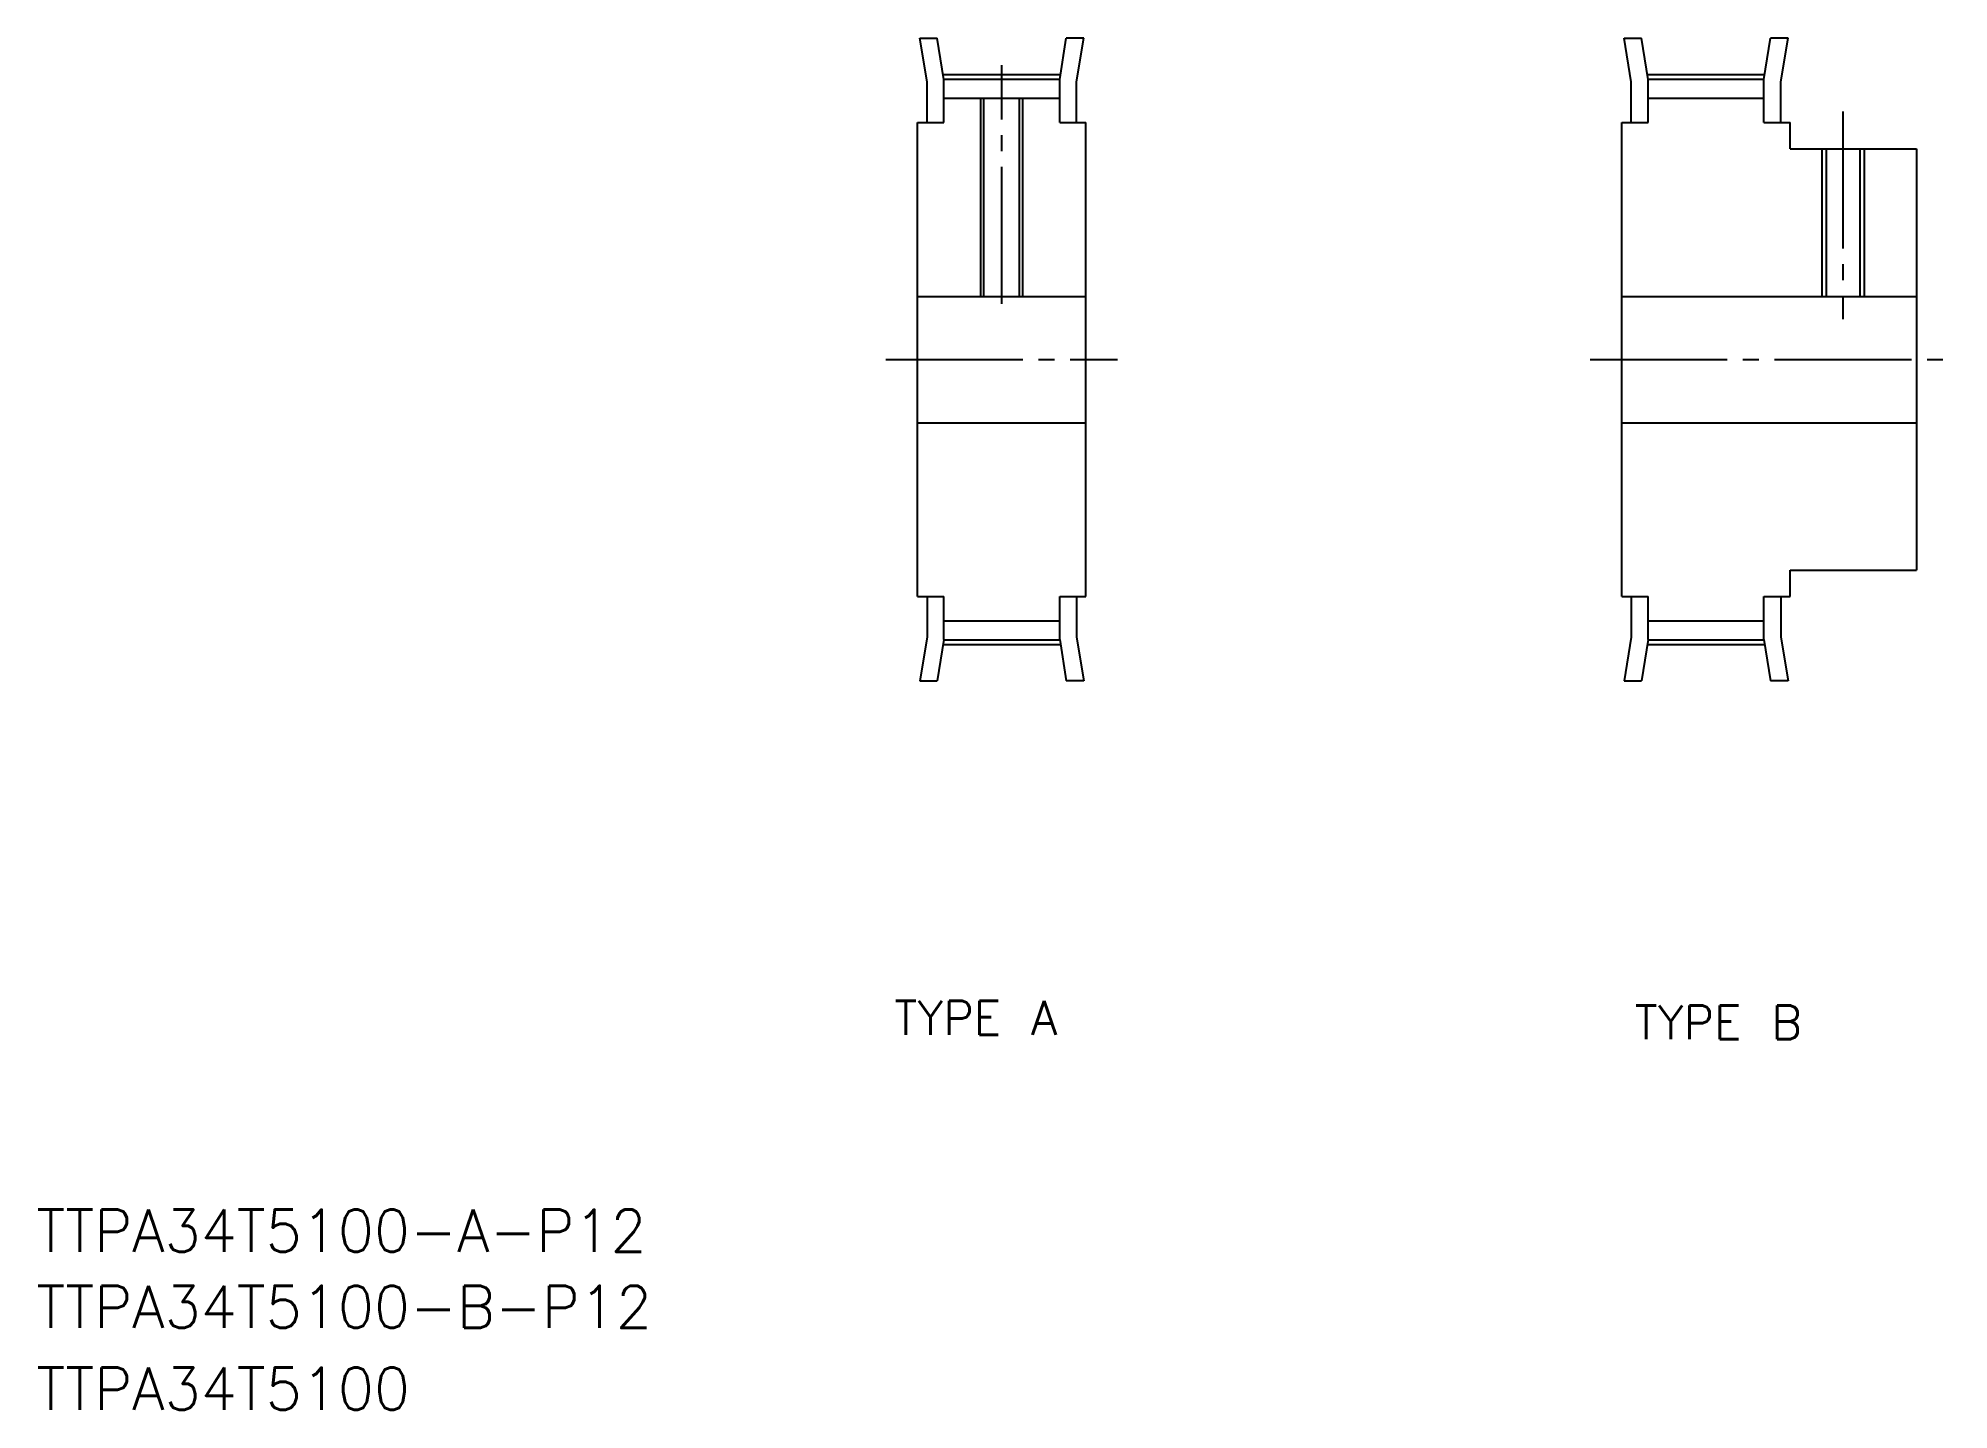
# Model space of a CAD drawing. Extents: x 49 to 230, y 126 to 257.
import ezdxf

# ---------------------------------------------------------------- set-up
doc = ezdxf.new("R2010")
doc.units = 0
doc.linetypes.add('CENTER', pattern=[17.5, 13, -1.5, 1.5, -1.5])
doc.layers.get('0').update_dxf_attribs({"linetype": 'CONTINUOUS'})
doc.layers.add('CENTER', color=1, linetype='CENTER')
doc.styles.get("Standard").update_dxf_attribs({"font": 'txt.shx', "bigfont": '@extfont2.shx'})

msp = doc.modelspace()

# ---------------------------------------------------------------- linework, layer by layer
at = {"color": 7, "linetype": 'CONTINUOUS'}
for p, q in [((133.12, 252.41), (132.44, 256.54)), ((132.44, 256.54), (134.1, 256.54)), ((134.72, 252.62), (134.1, 256.54)), ((145.72, 252.62), (146.35, 256.54)), ((148, 256.54), (146.35, 256.54)), ((147.32, 252.41), (148, 256.54)), ((200.01, 252.41), (199.33, 256.54)), ((199.33, 256.54), (200.99, 256.54)), ((201.61, 252.62), (200.99, 256.54)), ((212.61, 252.62), (213.24, 256.54)), ((214.9, 256.54), (213.24, 256.54)), ((214.21, 252.41), (214.9, 256.54)), ((133.12, 248.54), (133.12, 252.41)), ((134.72, 252.66), (145.73, 252.66)), ((134.72, 248.54), (134.72, 252.62)), ((145.72, 248.54), (145.72, 252.62)), ((147.32, 248.54), (147.32, 252.41)), ((200.01, 248.54), (200.01, 252.41)), ((201.61, 252.66), (212.62, 252.66)), ((201.61, 248.54), (201.61, 252.62)), ((212.61, 248.54), (212.61, 252.62)), ((214.21, 248.54), (214.21, 252.41)), ((138.53, 232.04), (138.53, 250.86)), ((141.91, 232.04), (141.91, 250.86)), ((132.22, 203.54), (132.22, 248.54)), ((132.22, 248.54), (134.72, 248.54)), ((145.72, 248.54), (148.22, 248.54)), ((148.22, 203.54), (148.22, 248.54)), ((199.11, 203.54), (199.11, 248.54)), ((199.11, 248.54), (201.61, 248.54)), ((212.61, 248.54), (215.11, 248.54)), ((215.11, 246.04), (215.11, 248.54)), ((215.11, 246.04), (227.11, 246.04)), ((218.51, 246.04), (218.51, 232.04)), ((221.71, 246.04), (221.71, 232.04)), ((227.11, 246.04), (227.11, 206.04)), ((132.22, 232.04), (148.22, 232.04)), ((199.11, 232.04), (227.11, 232.04)), ((132.22, 220.04), (148.22, 220.04)), ((199.11, 220.04), (227.11, 220.04)), ((215.11, 203.54), (215.11, 206.04)), ((215.11, 206.04), (227.11, 206.04)), ((132.22, 203.54), (134.72, 203.54)), ((133.12, 203.54), (133.12, 199.68)), ((134.72, 199.47), (134.72, 203.54)), ((145.72, 199.47), (145.72, 203.54)), ((145.72, 203.54), (148.22, 203.54)), ((147.32, 203.54), (147.32, 199.68)), ((199.11, 203.54), (201.61, 203.54)), ((200.01, 203.54), (200.01, 199.68)), ((201.61, 199.47), (201.61, 203.54)), ((212.61, 199.47), (212.61, 203.54)), ((212.61, 203.54), (215.11, 203.54)), ((214.21, 203.54), (214.21, 199.68)), ((133.12, 199.68), (132.44, 195.54)), ((147.32, 199.68), (148, 195.54)), ((200.01, 199.68), (199.33, 195.54)), ((214.21, 199.68), (214.9, 195.54)), ((134.72, 199.47), (134.1, 195.54)), ((134.72, 199.43), (145.72, 199.43)), ((145.72, 199.47), (146.35, 195.54)), ((201.61, 199.47), (200.99, 195.54)), ((201.61, 199.43), (212.61, 199.43)), ((212.61, 199.47), (213.24, 195.54)), ((132.44, 195.54), (134.1, 195.54)), ((148, 195.54), (146.35, 195.54)), ((199.33, 195.54), (200.99, 195.54)), ((214.9, 195.54), (213.24, 195.54))]:
    msp.add_line(p, q, dxfattribs=at)
at = {"color": 3, "linetype": 'CONTINUOUS'}
for p, q in [((134.72, 250.86), (145.72, 250.86)), ((138.22, 232.04), (138.22, 250.86)), ((142.22, 232.04), (142.22, 250.86)), ((201.61, 250.86), (212.61, 250.86)), ((218.11, 246.04), (218.11, 232.04)), ((222.11, 246.04), (222.11, 232.04)), ((134.72, 201.23), (145.72, 201.23)), ((201.61, 201.23), (212.61, 201.23))]:
    msp.add_line(p, q, dxfattribs=at)
at = {"layer": 'CENTER', "color": 1, "linetype": 'CENTER'}
for p, q in [((134.65, 253.1), (145.8, 253.1)), ((140.22, 231.33), (140.22, 254)), ((201.54, 253.1), (212.69, 253.1)), ((129.22, 226.04), (151.22, 226.04)), ((196.11, 226.04), (230.16, 226.04)), ((134.65, 198.99), (145.8, 198.99)), ((201.54, 198.99), (212.69, 198.99))]:
    msp.add_line(p, q, dxfattribs=at)
at = {"layer": 'CENTER'}
msp.add_line((220.11, 249.58), (220.11, 229.88), dxfattribs=at)

# ---------------------------------------------------------------- texts
at = {"color": 7, "linetype": 'CONTINUOUS'}
for s, p in [('TYPE A', (130.01, 161.95)), ('TYPE B', (200.32, 161.52))]:
    msp.add_text(s, height=3.2, dxfattribs=at).set_placement(p)
for s, p in [('TTPA34T5100-A-P12', (48.54, 141.34)), ('TTPA34T5100-B-P12', (48.54, 134.11)), ('TTPA34T5100', (48.54, 126.34))]:
    msp.add_text(s, height=4).set_placement(p)

doc.saveas('drawing.dxf')
